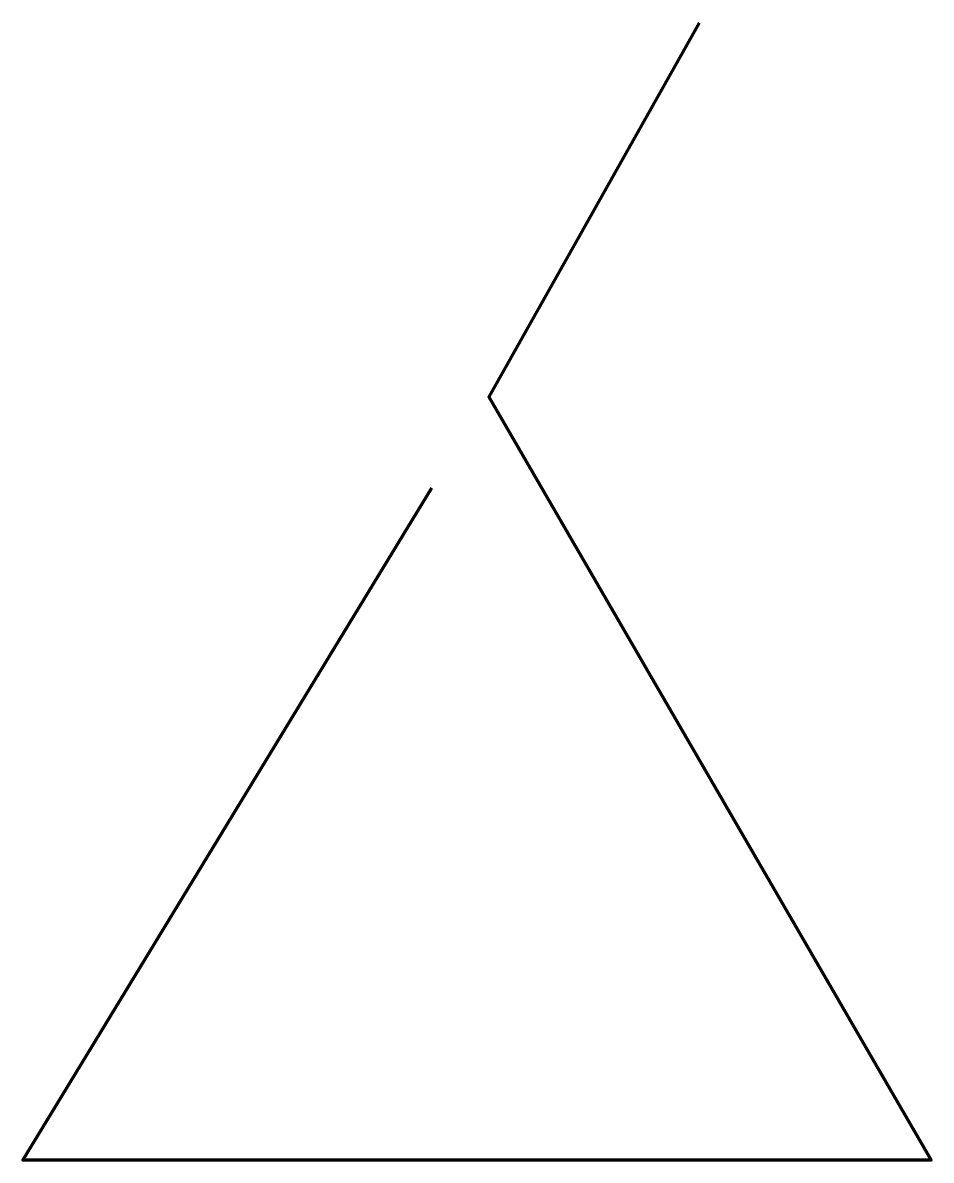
# Model space of a CAD drawing. Extents: x 1085 to 1923, y -1637 to -588.
import ezdxf

# ---------------------------------------------------------------- set-up
doc = ezdxf.new("R2010")
doc.units = 0
doc.header["$MEASUREMENT"] = 0
doc.layers.add('bombarda_path', color=7, linetype='Continuous', lineweight=0)

msp = doc.modelspace()

# ---------------------------------------------------------------- linework, layer by layer
at = {"layer": 'bombarda_path', "color": 7, "lineweight": 140}
msp.add_lwpolyline([(1709.3, -588), (1515.2, -933), (1923.5, -1636.9), (1085.3, -1636.7), (1462.7, -1016.9)], dxfattribs=at)

doc.saveas('drawing.dxf')
